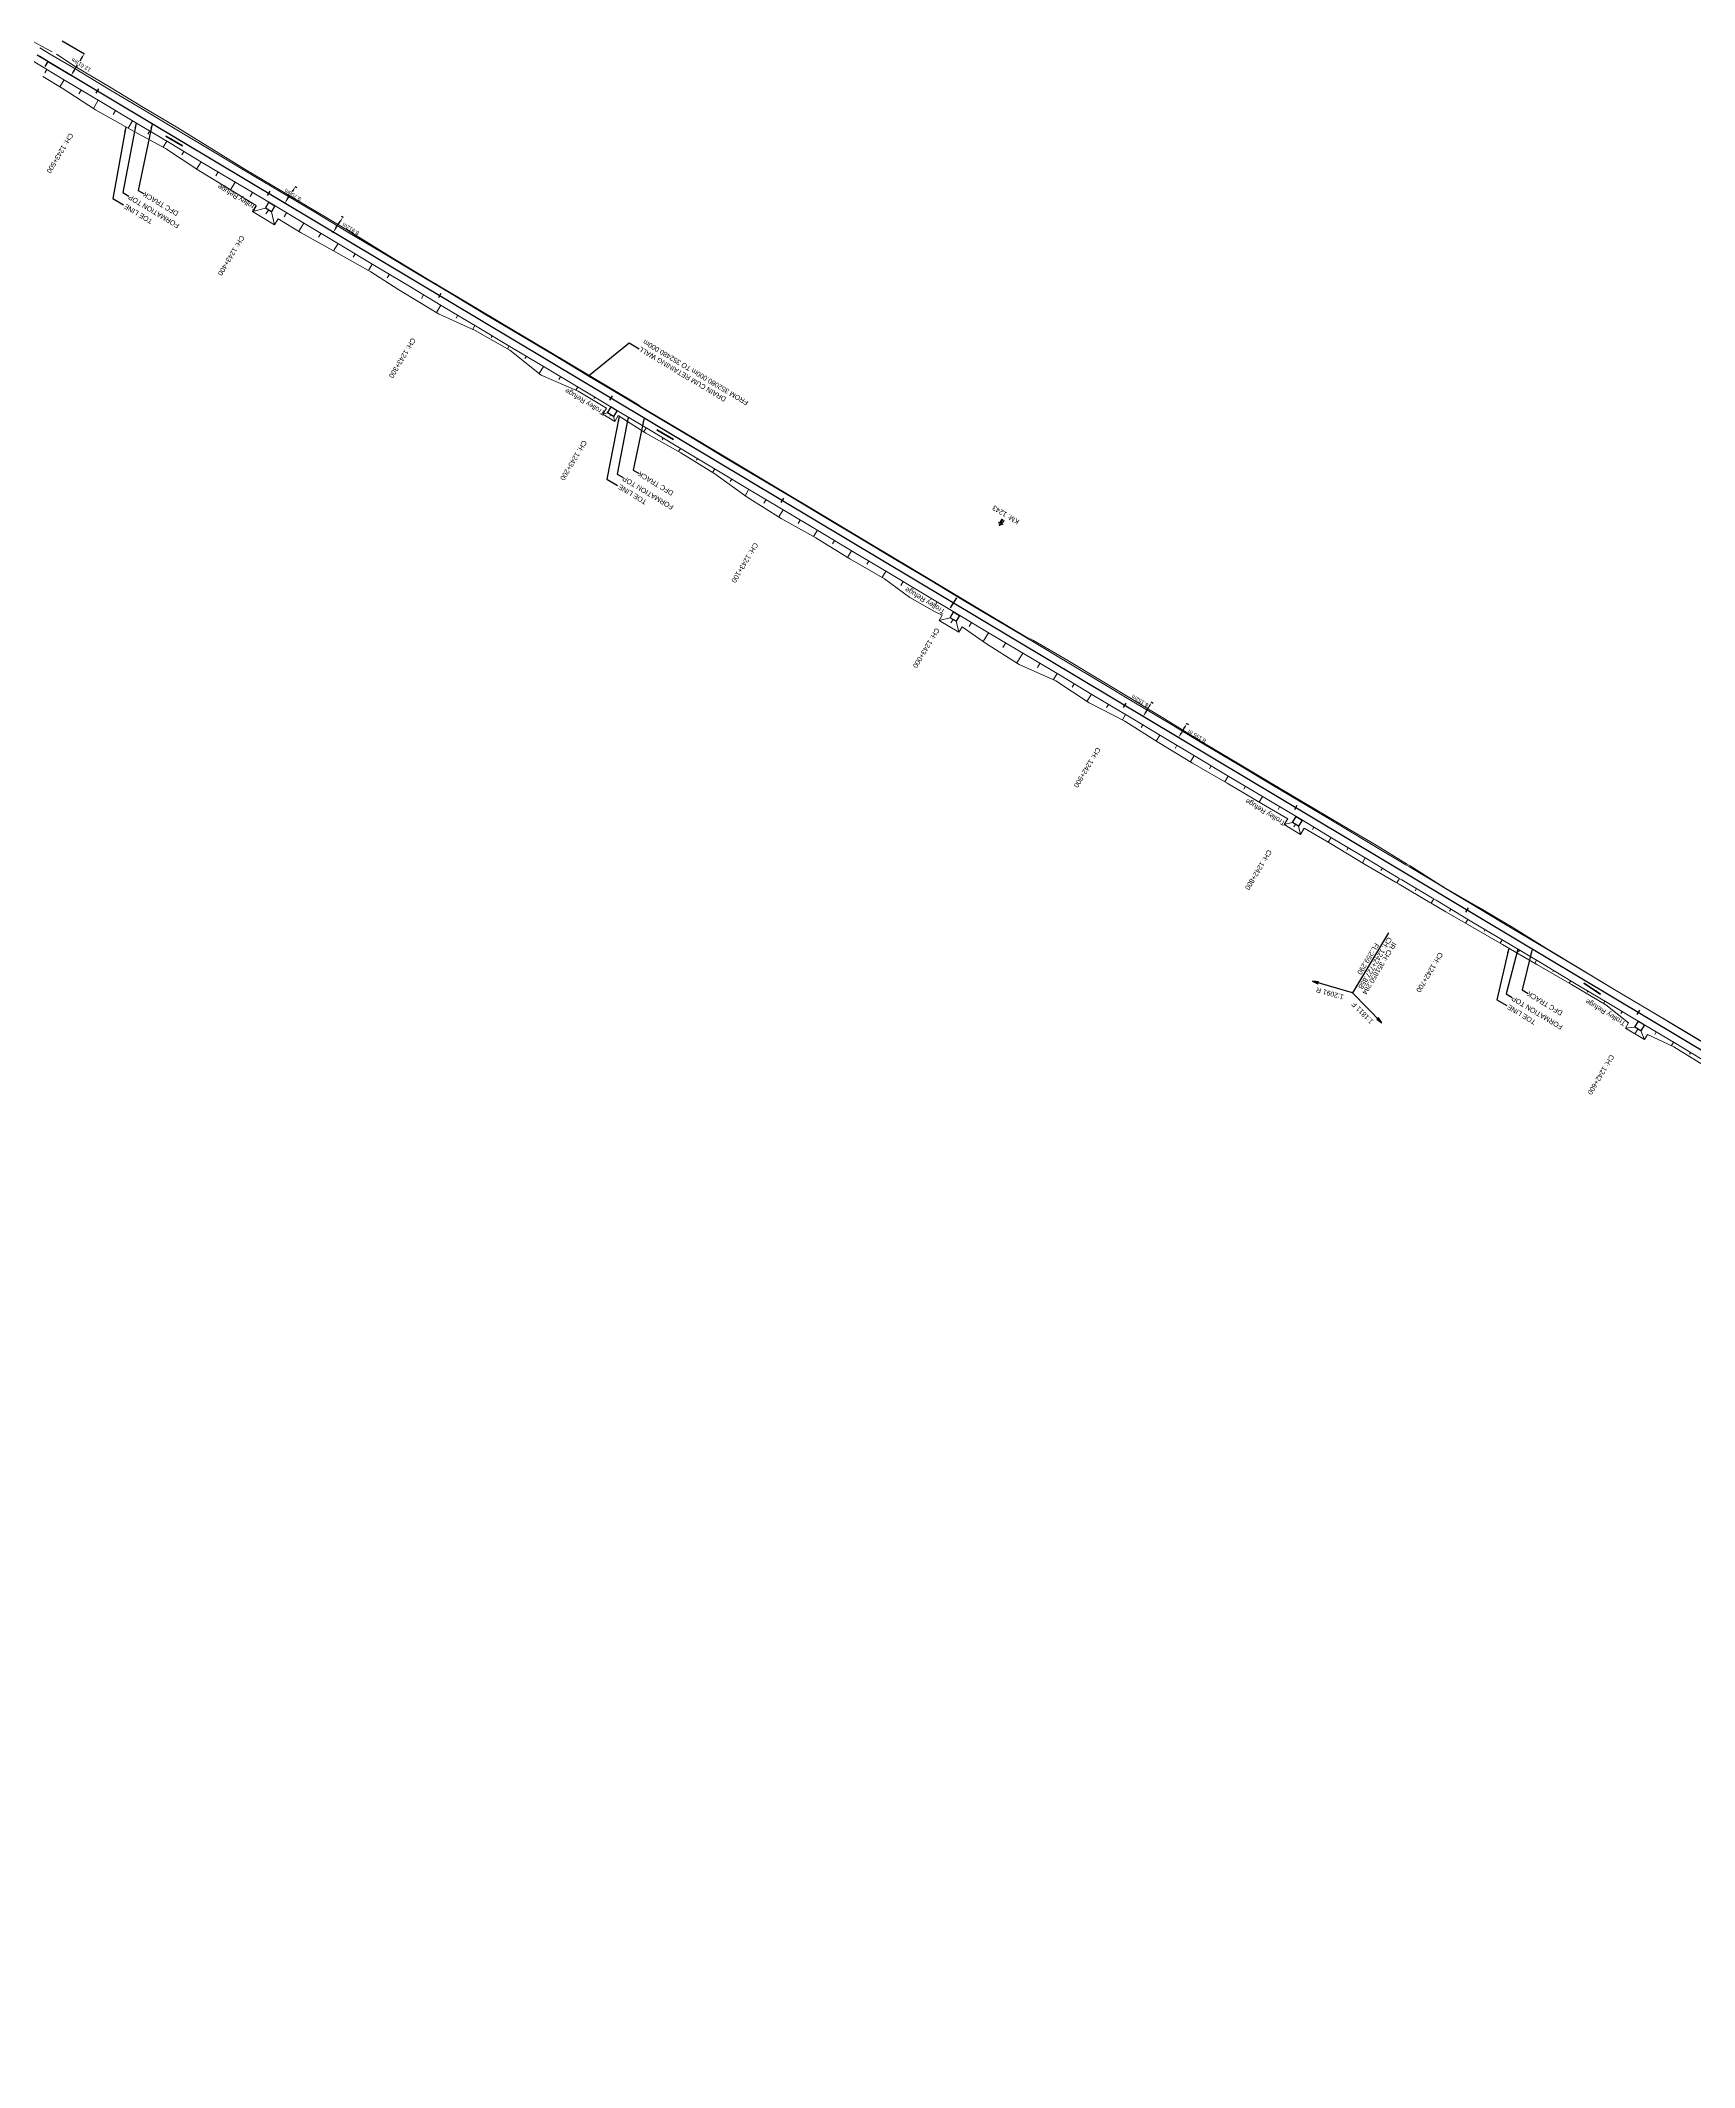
# Model space of a CAD drawing. Header units: metres. Extents: x 593990 to 610403, y 3402023 to 3411833.
# Drawn here: x 600400 to 601229, y 3407004 to 3408020 of the extents above; entities that cross this region are included whole.
import ezdxf
from ezdxf.enums import TextEntityAlignment as Align

# ---------------------------------------------------------------- set-up
doc = ezdxf.new("R2010")
doc.units = ezdxf.units.M
doc.header["$MEASUREMENT"] = 0
doc.header["$PDSIZE"] = 1
doc.linetypes.add('CENTER2', pattern=[1.125, 0.75, -0.125, 0.125, -0.125])
for name, color, linetype, lineweight in [('C-ALIG-DG-LINE', 1, 'CENTER2', 70), ('C-ALIG-LABL-DG', 1, 'Continuous', 25), ('C-ALIG-LABL-DG-MARK', 1, 'Continuous', 25), ('Km post', 1, 'Continuous', 13), ('PROPOSED DFCC TOE LINE', 18, 'Continuous', 0), ('PROPOSED DFCC TOE SLOPES', 239, 'Continuous', 0), ('PROPOSED DFCC TRACK', 1, 'Continuous', 0), ('PROPOSED DRAIN CUM RETAINING WALL', 144, 'Continuous', 30), ('PROPOSED FORMATION LINE - PLAN', 187, 'Continuous', 0), ('PROPOSED GRADES IN PLAN', 10, 'Continuous', 0)]:
    doc.layers.add(name, color=color, linetype=linetype, lineweight=lineweight)
doc.layers.add('Trolley Refuse', color=10, linetype='Continuous')
doc.styles.add('Arial', font='arial.ttf')
doc.styles.get("Standard").update_dxf_attribs({"font": 'arial.ttf'})
doc.styles.add('Style-Arial', font='arial.ttf')
doc.dimstyles.new('ISO-25', dxfattribs={"dimtxt": 2.5, "dimasz": 2.5, "dimexe": 1.25, "dimexo": 0.625, "dimtad": 1, "dimtxsty": 'Standard', "dimcen": 2.5, "dimadec": 0, "dimazin": 0, "dimtfac": 1, "dimtmove": 0, "dimatfit": 3, "dimfxl": 1, "dimarcsym": 0})
doc.dimstyles.get("Standard").update_dxf_attribs({"dimtxt": 0.18, "dimasz": 0.18, "dimexe": 0.18, "dimexo": 0.0625, "dimgap": 0.09, "dimtad": 0, "dimtih": 1, "dimtoh": 1, "dimdec": 4, "dimzin": 0, "dimdsep": 46, "dimtxsty": 'Standard', "dimcen": 0.09, "dimadec": 0, "dimazin": 0, "dimtfac": 1, "dimtdec": 4, "dimtofl": 0, "dimtmove": 0, "dimatfit": 3, "dimfxl": 1, "dimtolj": 1, "dimtzin": 0, "dimarcsym": 0})

# ---------------------------------------------------------------- blocks, each defined once
blk = doc.blocks.new('*D79')
at = {"layer": 'Defpoints', "color": 0, "transparency": 16777216}
for p in [(600975.5, 3407677.4), (600970.2, 3407671), (600971.3, 3407670.4)]:
    blk.add_point(p, dxfattribs=at)
at = {"layer": 'PROPOSED DFCC TRACK', "color": 0, "lineweight": -2, "transparency": 16777216}
for p, q in [((600973.1, 3407675.9), (600971.5, 3407673.1)), ((600975.4, 3407677.4), (600974.3, 3407678.1)), ((600971.2, 3407670.4), (600970.1, 3407671.1))]:
    blk.add_line(p, q, dxfattribs=at)
at = {"layer": 'PROPOSED DFCC TRACK', "color": 0, "transparency": 16777216}
for points in [[(600971.2, 3407673.4), (600971.9, 3407672.9), (600970.2, 3407671)], [(600972.8, 3407676.1), (600973.5, 3407675.6), (600974.4, 3407678)]]:
    blk.add_solid(points, dxfattribs=at)
at = {"layer": 'PROPOSED DFCC TRACK', "color": 0, "lineweight": 0, "transparency": 16777216, "insert": (600979.5, 3407671.7), "char_height": 2, "attachment_point": 5, "rotation": 149, "style": 'Style-Arial'}
blk.add_mtext('\\A1;\\A1;8.155 m', dxfattribs=at)
blk = doc.blocks.new('TerminatorOpen_0.5')
at = {"color": 0, "linetype": 'ByBlock', "lineweight": -2}
for q in [(-1, 0.25), (-1, 0), (-1, -0.25)]:
    blk.add_line((0, 0), q, dxfattribs=at)
blk = doc.blocks.new('*D75')
at = {"layer": 'Defpoints', "color": 0, "transparency": 16777216}
for p in [(600410.6, 3408020.5), (600404.1, 3408009.7), (600421.7, 3408013.8)]:
    blk.add_point(p, dxfattribs=at)
at = {"layer": 'PROPOSED DFCC TRACK', "color": 0, "lineweight": -2, "transparency": 16777216}
for p, q in [((600410.7, 3408020.4), (600421.8, 3408013.8)), ((600404.2, 3408009.6), (600415.3, 3408003)), ((600416.5, 3408005.2), (600418.3, 3408008.2)), ((600420.4, 3408011.7), (600419.5, 3408010.1))]:
    blk.add_line(p, q, dxfattribs=at)
at = {"layer": 'PROPOSED DFCC TRACK', "color": 0, "transparency": 16777216}
for points in [[(600420, 3408011.9), (600420.8, 3408011.5), (600421.7, 3408013.8)], [(600416.1, 3408005.4), (600416.8, 3408004.9), (600415.2, 3408003)]]:
    blk.add_solid(points, dxfattribs=at)
at = {"layer": 'PROPOSED DFCC TRACK', "color": 0, "lineweight": 0, "transparency": 16777216, "insert": (600420.2, 3408008.3), "char_height": 2, "attachment_point": 5, "rotation": 149, "style": 'Style-Arial'}
blk.add_mtext('\\A1;12.619m', dxfattribs=at)
blk = doc.blocks.new('*D98')
at = {"layer": 'Defpoints', "color": 0, "transparency": 16777216}
for p in [(600956.7, 3407688.6), (600957.7, 3407688), (600953.5, 3407681)]:
    blk.add_point(p, dxfattribs=at)
at = {"layer": 'PROPOSED DFCC TRACK', "color": 0, "lineweight": -2, "transparency": 16777216}
for p, q in [((600953.4, 3407681.1), (600952.4, 3407681.7)), ((600953.8, 3407683.7), (600955.4, 3407686.4)), ((600957.6, 3407688.1), (600956.6, 3407688.7))]:
    blk.add_line(p, q, dxfattribs=at)
at = {"layer": 'PROPOSED DFCC TRACK', "color": 0, "transparency": 16777216}
for points in [[(600953.5, 3407684), (600954.2, 3407683.5), (600952.5, 3407681.6)], [(600955.1, 3407686.7), (600955.8, 3407686.2), (600956.7, 3407688.6)]]:
    blk.add_solid(points, dxfattribs=at)
at = {"layer": 'PROPOSED DFCC TRACK', "color": 0, "lineweight": 0, "transparency": 16777216, "insert": (600950.9, 3407689.4), "char_height": 2, "attachment_point": 5, "rotation": 149, "style": 'Style-Arial'}
blk.add_mtext('\\A1;8.152m', dxfattribs=at)
blk = doc.blocks.new('*D139')
at = {"layer": 'Defpoints', "color": 0, "transparency": 16777216}
for p in [(600550.5, 3407932.5), (600551.4, 3407931.9), (600545.7, 3407925)]:
    blk.add_point(p, dxfattribs=at)
at = {"layer": 'PROPOSED DFCC TRACK', "color": 0, "lineweight": -2, "transparency": 16777216}
for p, q in [((600547.9, 3407926.5), (600550, 3407929.8)), ((600550.6, 3407932.4), (600551.5, 3407931.9)), ((600545.8, 3407924.9), (600546.7, 3407924.3))]:
    blk.add_line(p, q, dxfattribs=at)
at = {"layer": 'PROPOSED DFCC TRACK', "color": 0, "transparency": 16777216}
for points in [[(600547.6, 3407926.7), (600548.3, 3407926.3), (600546.6, 3407924.4)], [(600549.7, 3407930), (600550.4, 3407929.6), (600551.4, 3407931.9)]]:
    blk.add_solid(points, dxfattribs=at)
at = {"layer": 'PROPOSED DFCC TRACK', "color": 0, "lineweight": 0, "transparency": 16777216, "insert": (600555.3, 3407926), "char_height": 2, "attachment_point": 5, "rotation": 149, "style": 'Style-Arial'}
blk.add_mtext('\\A1;8.912m', dxfattribs=at)
blk = doc.blocks.new('*D140')
at = {"layer": 'Defpoints', "color": 0, "transparency": 16777216}
for p in [(600527.6, 3407947.2), (600528.4, 3407946.6), (600523.1, 3407938.5)]:
    blk.add_point(p, dxfattribs=at)
at = {"layer": 'PROPOSED DFCC TRACK', "color": 0, "lineweight": -2, "transparency": 16777216}
for p, q in [((600528.3, 3407946.7), (600527.5, 3407947.2)), ((600523, 3407938.6), (600522.2, 3407939.1)), ((600523.7, 3407941.1), (600524.7, 3407942.7)), ((600526.2, 3407945.1), (600526, 3407944.7))]:
    blk.add_line(p, q, dxfattribs=at)
at = {"layer": 'PROPOSED DFCC TRACK', "color": 0, "transparency": 16777216}
for points in [[(600525.9, 3407945.3), (600526.6, 3407944.8), (600527.6, 3407947.2)], [(600523.3, 3407941.3), (600524, 3407940.9), (600522.3, 3407939)]]:
    blk.add_solid(points, dxfattribs=at)
at = {"layer": 'PROPOSED DFCC TRACK', "color": 0, "lineweight": 0, "transparency": 16777216, "insert": (600526.3, 3407943.1), "char_height": 2, "attachment_point": 5, "rotation": 149, "style": 'Style-Arial'}
blk.add_mtext('\\A1;9.708m', dxfattribs=at)
blk = doc.blocks.new('Direction')
h = blk.add_hatch(color=256)
h.dxf.hatch_style = 1
h.paths.add_polyline_path([(-5.54, 0), (-4.75, -0.13), (-4.75, 0.13)])
blk.add_lwpolyline([(-5.54, 0), (-4.75, -0.13), (-4.75, 0.13)], close=True)
blk.add_lwpolyline([(0, 0), (-5.54, 0)])
blk = doc.blocks.new('Tick Hor')
blk.add_lwpolyline([(-0.5, 0), (0.5, 0)])
blk = doc.blocks.new('KM Post')
at = {"layer": 'Km post', "lineweight": 13}
h = blk.add_hatch(color=256, dxfattribs=at)
h.paths.add_polyline_path([(0, -8.9), (1.6, -8.9), (1.6, -3.8), (0, -3.8)])
h.paths.add_polyline_path([(0, -3.8), (0, 0), (-3.4, -3.8)])
for p, q in [((0, -8.9), (0, 0)), ((3.1, -3.8), (0, 0)), ((3.1, -3.8), (-3.4, -3.8))]:
    blk.add_line(p, q, dxfattribs=at)
blk.add_lwpolyline([(1.6, -3.8), (1.6, -8.9), (-1.6, -8.9), (-1.6, -3.8)], dxfattribs=at)

msp = doc.modelspace()

# ---------------------------------------------------------------- linework, layer by layer
at = {"layer": 'C-ALIG-DG-LINE', "color": 1, "linetype": 'Continuous', "lineweight": 30, "flags": 128}
for points in [[(600403.5632, 3408010.0169), (600402.179, 3408010.845), (600400.7949, 3408011.673), (600399.4107, 3408012.501)], [(604076.7502, 3405812.5223), (600403.5632, 3408010.0169)]]:
    msp.add_lwpolyline(points, dxfattribs=at)
at = {"layer": 'C-ALIG-LABL-DG', "color": 1, "linetype": 'Continuous', "lineweight": 25}
msp.add_line((600857.3348, 3407738.5468), (600856.0513, 3407736.4014), dxfattribs=at)
at = {"layer": 'C-ALIG-LABL-DG-MARK', "color": 1, "linetype": 'Continuous', "lineweight": 25}
msp.add_line((600403.5632, 3408010.0169), (600402.023, 3408007.4425), dxfattribs=at)
at = {"layer": 'PROPOSED DFCC TOE LINE', "lineweight": 0, "flags": 128}
for points in [[(600395.2498, 3408020.4795), (600400.039, 3408017.8171), (600405.6852, 3408014.9072)], [(600407.8175, 3408013.5902), (600417.1421, 3408007.447), (600434.3851, 3407997.3127), (600451.4793, 3407986.9298), (600468.6539, 3407976.6813), (600485.6927, 3407966.2057), (600502.7296, 3407955.7268), (600519.92, 3407945.5047), (600537.1094, 3407935.2809), (600552.8007, 3407925.967)], [(601235.4988, 3407505.4452), (601218.4833, 3407515.9597), (601205.3483, 3407522.1437), (601203.8244, 3407519.6011), (601194.2321, 3407525.3502), (601195.8343, 3407528.0235), (601184.4375, 3407536.964), (601167.211, 3407547.1258), (601149.9023, 3407557.1503), (601132.5872, 3407567.1641), (601115.2807, 3407577.1921), (601104.1535, 3407583.6802), (601096.8414, 3407587.9438), (601096.25, 3407588.2886), (601080.8039, 3407597.476), (601079.0543, 3407598.5019), (601063.5031, 3407607.5137), (601046.4342, 3407617.939), (601033.2301, 3407625.5195), (601031.3892, 3407622.4424), (601023.1903, 3407627.3474), (601024.9625, 3407630.3097), (601011.8204, 3407637.9939), (600994.6127, 3407648.1871), (600977.3045, 3407658.2125), (600960.1348, 3407668.4692), (600943.2981, 3407679.2826), (600925.406, 3407688.3319), (600908.7778, 3407699.4938), (600890.3832, 3407707.7031), (600873.457, 3407718.3669), (600861.7059, 3407726.4573), (600860.0981, 3407723.7698), (600850.2083, 3407729.6864), (600851.764, 3407732.2867), (600847.9908, 3407734.1456), (600835.5052, 3407741.1576), (600822.8126, 3407750.5826), (600805.4545, 3407760.5245), (600788.4892, 3407771.123), (600771.0267, 3407780.8903), (600754.0523, 3407791.4736), (600737.7818, 3407803.2333), (600720.813, 3407813.826), (600703.3159, 3407823.5354), (600689.4317, 3407832.4415), (600687.6874, 3407829.531), (600681.6584, 3407833.1445), (600683.4667, 3407836.1616), (600669.3698, 3407844.7064), (600650.8296, 3407852.6725), (600635.0586, 3407865.2671), (600617.6779, 3407875.1713), (600599.3623, 3407883.5126), (600589.9204, 3407889.0752), (600579.3899, 3407895.4452), (600565.3476, 3407904.5689), (600547.8815, 3407914.3303), (600530.4481, 3407924.1462), (600518.9695, 3407931.056), (600517.1826, 3407928.0691), (600506.0396, 3407934.7354), (600507.8625, 3407937.7824), (600496.2438, 3407944.8856), (600479.1388, 3407955.2507), (600462.5186, 3407966.4259), (600444.8695, 3407975.8813), (600427.4729, 3407985.7589), (600410.6796, 3407996.6449), (600400.9606, 3408002.5024)], [(600895.9936, 3407720.4922), (600897.5184, 3407719.6299), (600914.7983, 3407709.5572), (600931.9859, 3407699.3304), (600949.1001, 3407688.9809), (600966.1693, 3407678.5561), (600983.1971, 3407668.0621), (601000.3787, 3407657.8251), (601017.5817, 3407647.6241), (601034.7584, 3407637.379), (601051.9709, 3407627.1938), (601069.2325, 3407617.0906), (601084.5456, 3407607.6809), (601086.2632, 3407606.6016), (601101.4888, 3407597.0453), (601103.194, 3407595.9454), (601120.5415, 3407585.9858), (601137.7571, 3407575.8058), (601154.7469, 3407565.2482), (601171.8055, 3407554.8058), (601188.9925, 3407544.578), (601206.1796, 3407534.3503), (601223.369, 3407524.1264), (601240.5036, 3407513.8109)]]:
    msp.add_lwpolyline(points, dxfattribs=at)
at = {"layer": 'PROPOSED DFCC TOE SLOPES', "flags": 128}
for points in [[(600403.0581, 3408005.9492), (600402.0225, 3408004.2179)], [(600411.6395, 3408000.8154), (600409.5513, 3407997.3249)], [(600420.221, 3407995.6815), (600419.0956, 3407993.8002)], [(600428.8026, 3407990.5475), (600426.3667, 3407986.476)], [(600437.3841, 3407985.4136), (600436.2047, 3407983.4422)], [(600445.9656, 3407980.2797), (600443.7236, 3407976.532)], [(600454.5472, 3407975.1458), (600453.5393, 3407973.4611)], [(600463.1287, 3407970.0118), (600461.356, 3407967.0487)], [(600471.7102, 3407964.8779), (600470.7221, 3407963.2261)], [(600480.2918, 3407959.744), (600478.044, 3407955.9868)], [(600488.8733, 3407954.61), (600487.7189, 3407952.6805)], [(600497.4549, 3407949.4761), (600495.117, 3407945.5684)], [(600506.0364, 3407944.3422), (600504.8458, 3407942.352)], [(600512.5441, 3407936.3704), (600506.0396, 3407934.7354)], [(600514.0458, 3407935.472), (600512.8167, 3407933.5243)], [(600515.5476, 3407934.5735), (600517.1826, 3407928.0691)], [(600523.1995, 3407934.0743), (600521.9764, 3407932.0299)], [(600531.781, 3407928.9404), (600529.3195, 3407924.826)], [(600540.3625, 3407923.8065), (600539.1895, 3407921.8457)], [(600548.9441, 3407918.6725), (600546.7331, 3407914.9769)], [(600557.5256, 3407913.5386), (600556.4948, 3407911.8156)], [(600566.1071, 3407908.4047), (600564.197, 3407905.2119)], [(600574.6887, 3407903.2707), (600573.661, 3407901.5529)], [(600591.8518, 3407893.0029), (600590.7314, 3407891.1302)], [(600600.4333, 3407887.869), (600598.2271, 3407884.1813)], [(600609.0148, 3407882.735), (600608.1642, 3407881.3132)], [(600617.5964, 3407877.6011), (600616.4714, 3407875.7208)], [(600626.1779, 3407872.4672), (600625.7006, 3407871.6694)], [(600634.7594, 3407867.3332), (600633.9137, 3407865.9195)], [(600643.341, 3407862.1993), (600642.6231, 3407860.9994)], [(600651.9225, 3407857.0654), (600649.7908, 3407853.5021)], [(600660.5041, 3407851.9315), (600659.6912, 3407850.5728)], [(600669.0856, 3407846.7975), (600668.1485, 3407845.2312)], [(600677.6671, 3407841.6636), (600677.231, 3407840.9346)], [(600684.0789, 3407833.7509), (600681.6584, 3407833.1445)], [(600685.5799, 3407832.8512), (600685.1264, 3407832.0945)], [(600687.081, 3407831.9516), (600687.6874, 3407829.531)], [(600694.8302, 3407831.3957), (600694.3077, 3407830.5223)], [(600703.4117, 3407826.2618), (600702.2064, 3407824.2471)], [(600711.9933, 3407821.1279), (600711.4526, 3407820.2241)], [(600720.5748, 3407815.994), (600719.6604, 3407814.4656)], [(600729.1563, 3407810.86), (600728.668, 3407810.0437)], [(600737.7379, 3407805.7261), (600736.664, 3407803.9311)], [(600746.3194, 3407800.5922), (600745.5823, 3407799.3601)], [(600754.901, 3407795.4582), (600752.9806, 3407792.2483)], [(600763.4825, 3407790.3243), (600762.4519, 3407788.6017)], [(600772.064, 3407785.1904), (600769.9085, 3407781.5874)], [(600780.6456, 3407780.0565), (600779.6266, 3407778.3532)], [(600789.2271, 3407774.9225), (600787.3389, 3407771.7664)], [(600797.8086, 3407769.7886), (600796.8315, 3407768.1552)], [(600806.3902, 3407764.6547), (600804.337, 3407761.2227)], [(600814.9717, 3407759.5207), (600813.9809, 3407757.8646)], [(600823.5533, 3407754.3868), (600821.6692, 3407751.2375)], [(600832.1348, 3407749.2529), (600830.9765, 3407747.3167)], [(600849.2979, 3407738.985), (600848.031, 3407736.8675)], [(600855.7113, 3407731.0696), (600850.2083, 3407729.6864)], [(600857.2131, 3407730.1712), (600856.1832, 3407728.4496)], [(600858.7149, 3407729.2728), (600860.0981, 3407723.7698)], [(600866.4609, 3407728.7172), (600865.2886, 3407726.7575)], [(600875.0425, 3407723.5832), (600872.3696, 3407719.1155)], [(600883.624, 3407718.4493), (600882.2146, 3407716.0934)], [(600892.2055, 3407713.3154), (600889.2682, 3407708.4055)], [(600900.7871, 3407708.1815), (600899.5779, 3407706.1603)], [(600909.3686, 3407703.0475), (600907.5661, 3407700.0346)], [(600917.9502, 3407697.9136), (600916.9734, 3407696.2808)], [(600926.5317, 3407692.7797), (600924.3107, 3407689.0671)], [(600935.1132, 3407687.6457), (600934.1433, 3407686.0245)], [(600943.6948, 3407682.5118), (600942.1195, 3407679.8787)], [(600952.2763, 3407677.3779), (600951.4418, 3407675.983)], [(600960.8578, 3407672.2439), (600959.0257, 3407669.1815)], [(600969.4394, 3407667.11), (600968.514, 3407665.5632)], [(600978.0209, 3407661.9761), (600976.1735, 3407658.8881)], [(600986.6025, 3407656.8422), (600985.7105, 3407655.3512)], [(600995.184, 3407651.7082), (600993.4726, 3407648.8475)], [(601003.7655, 3407646.5743), (601002.9243, 3407645.1681)], [(601012.3471, 3407641.4404), (601010.6869, 3407638.6654)], [(601020.9286, 3407636.3064), (601020.1224, 3407634.9588)], [(601027.3421, 3407628.3911), (601023.1903, 3407627.3474)], [(601028.8438, 3407627.4926), (601028.0668, 3407626.1938)], [(601030.3456, 3407626.5942), (601031.3892, 3407622.4424)], [(601038.0917, 3407626.0386), (601037.3547, 3407624.8067)], [(601046.6732, 3407620.9047), (601045.2915, 3407618.5951)], [(601055.2547, 3407615.7707), (601054.5495, 3407614.5919)], [(601063.8363, 3407610.6368), (601062.3787, 3407608.2004)], [(601072.4178, 3407605.5029), (601071.717, 3407604.3314)], [(601080.9994, 3407600.3689), (601079.6673, 3407598.1425)], [(601089.5809, 3407595.235), (601088.9235, 3407594.1362)], [(601098.1624, 3407590.1011), (601096.864, 3407587.9306)], [(601103.1434, 3407595.8609), (601103.194, 3407595.9454)], [(601110.6597, 3407591.5125), (601110.725, 3407591.6216)], [(601106.744, 3407584.9672), (601106.1236, 3407583.9302)], [(601119.1759, 3407586.2694), (601119.3988, 3407586.6419)], [(601127.8864, 3407581.3509), (601128.0153, 3407581.5664)], [(601115.3255, 3407579.8332), (601114.1425, 3407577.8558)], [(601123.907, 3407574.6993), (601123.3505, 3407573.769)], [(601136.339, 3407576.0015), (601136.6231, 3407576.4764)], [(601145.0267, 3407571.045), (601145.1328, 3407571.2224)], [(601132.4886, 3407569.5654), (601131.4472, 3407567.8247)], [(601141.0701, 3407564.4314), (601140.5871, 3407563.6241)], [(601153.5021, 3407565.7337), (601153.6277, 3407565.9436)], [(601162.1181, 3407560.6573), (601162.1525, 3407560.7148)], [(601149.6517, 3407559.2975), (601148.7617, 3407557.8099)], [(601158.2332, 3407554.1636), (601157.8248, 3407553.481)], [(601170.6652, 3407555.4658), (601170.6818, 3407555.4936)], [(601179.2568, 3407550.3487), (601179.2669, 3407550.3656)], [(601166.8147, 3407549.0297), (601166.0708, 3407547.7862)], [(601175.3963, 3407543.8957), (601175.0429, 3407543.305)], [(601187.8282, 3407545.198), (601187.8604, 3407545.2517)], [(601196.4319, 3407540.1009), (601196.4539, 3407540.1378)], [(601183.9778, 3407538.7618), (601183.3027, 3407537.6334)], [(601192.5593, 3407533.6279), (601191.9414, 3407532.595)], [(601204.9913, 3407534.9301), (601205.0475, 3407535.024)], [(601213.6074, 3407529.854), (601213.642, 3407529.9118)], [(601198.9711, 3407525.7151), (601194.2321, 3407525.3502)], [(601200.4722, 3407524.8155), (601199.0282, 3407522.4757)], [(601201.9732, 3407523.9158), (601203.8244, 3407519.6011)], [(601209.7224, 3407523.36), (601208.9579, 3407522.0821)], [(601222.1544, 3407524.6622), (601222.2367, 3407524.7999)], [(601218.3039, 3407518.2261), (601217.2854, 3407516.5236)], [(601226.8855, 3407513.0922), (601226.3778, 3407512.2436)]]:
    msp.add_lwpolyline(points, dxfattribs=at)
at = {"layer": 'PROPOSED DFCC TRACK', "linetype": 'Continuous', "lineweight": 30, "flags": 128}
msp.add_lwpolyline([(604076.7508, 3405812.5219), (600403.5609, 3408010.0183), (600398.1973, 3408013.2267)], dxfattribs=at)
at = {"layer": 'PROPOSED DRAIN CUM RETAINING WALL', "flags": 128}
msp.add_lwpolyline([(600895.7519, 3407720.0879), (600888.3317, 3407724.534), (600871.3926, 3407734.6763), (600854.6224, 3407744.7175), (600835.4338, 3407756.1785), (600816.3871, 3407767.5547), (600786.3102, 3407785.6065), (600765.563, 3407798.0388), (600747.1467, 3407809.0233), (600731.7439, 3407818.2107), (600700.1495, 3407836.9531), (600700.2643, 3407837.1467), (600698.6605, 3407838.0981), (600664.3094, 3407858.6437), (600647.779, 3407868.5225), (600631.7884, 3407878.0787), (600615.4851, 3407887.8387), (600599.5433, 3407897.3823), (600597.5135, 3407898.6176), (600597.3966, 3407898.4254), (600576.478, 3407911.1566), (600557.5855, 3407922.8647), (600552.7808, 3407925.9338)], dxfattribs=at)
at = {"layer": 'PROPOSED FORMATION LINE - PLAN', "flags": 128}
for points in [[(601236.5976, 3407507.2819), (601219.4345, 3407517.5497), (601202.2714, 3407527.8176), (601185.1084, 3407538.0854), (601167.9453, 3407548.3533), (601150.7822, 3407558.6211), (601133.6191, 3407568.889), (601116.4561, 3407579.1569), (601099.293, 3407589.4247), (601097.5526, 3407590.4659), (601082.1299, 3407599.6926), (601080.3895, 3407600.7338), (601064.9669, 3407609.9604), (601047.8038, 3407620.2283), (601030.6407, 3407630.4962), (601013.4776, 3407640.764), (600996.3146, 3407651.0319), (600979.1515, 3407661.2997), (600961.9884, 3407671.5676), (600944.8253, 3407681.8354), (600927.6623, 3407692.1033), (600910.4992, 3407702.3712), (600893.3361, 3407712.639), (600876.173, 3407722.9069), (600859.01, 3407733.1747), (600841.8469, 3407743.4426), (600824.6838, 3407753.7104), (600807.5207, 3407763.9783), (600790.3577, 3407774.2462), (600773.1946, 3407784.514), (600756.0315, 3407794.7819), (600738.8685, 3407805.0497), (600721.7054, 3407815.3176), (600704.5423, 3407825.5854), (600687.3792, 3407835.8533), (600670.2162, 3407846.1212), (600653.0531, 3407856.389), (600635.89, 3407866.6569), (600618.7269, 3407876.9247), (600601.5639, 3407887.1926), (600584.4008, 3407897.4605), (600567.2377, 3407907.7283), (600550.0746, 3407917.9962), (600532.9116, 3407928.264), (600515.7485, 3407938.5319), (600498.5854, 3407948.7997), (600481.4223, 3407959.0676), (600464.2593, 3407969.3355), (600447.0962, 3407979.6033), (600429.9331, 3407989.8712), (600412.7701, 3408000.139), (600401.6357, 3408006.8002), (600395.6074, 3408010.4061)], [(601240.448, 3407513.718), (601223.285, 3407523.9859), (601206.1219, 3407534.2537), (601188.9588, 3407544.5216), (601171.7957, 3407554.7894), (601154.6327, 3407565.0573), (601137.4696, 3407575.3252), (601120.3065, 3407585.593), (601103.1434, 3407595.8609), (601101.403, 3407596.9021), (601085.9804, 3407606.1287), (601084.24, 3407607.1699), (601068.8173, 3407616.3966), (601051.6542, 3407626.6644), (601034.4911, 3407636.9323), (601017.3281, 3407647.2002), (601000.165, 3407657.468), (600983.0019, 3407667.7359), (600965.8389, 3407678.0037), (600948.6758, 3407688.2716), (600931.5127, 3407698.5395), (600914.3496, 3407708.8073), (600897.1866, 3407719.0752), (600880.0235, 3407729.343), (600862.8604, 3407739.6109), (600845.6973, 3407749.8787), (600828.5343, 3407760.1466), (600811.3712, 3407770.4145), (600794.2081, 3407780.6823), (600777.045, 3407790.9502), (600759.882, 3407801.218), (600742.7189, 3407811.4859), (600725.5558, 3407821.7537), (600708.3927, 3407832.0216), (600691.2297, 3407842.2895), (600674.0666, 3407852.5573), (600656.9035, 3407862.8252), (600639.7405, 3407873.093), (600622.5774, 3407883.3609), (600605.4143, 3407893.6287), (600588.2512, 3407903.8966), (600571.0882, 3407914.1645), (600553.9251, 3407924.4323), (600536.762, 3407934.7002), (600519.5989, 3407944.968), (600502.4359, 3407955.2359), (600485.2728, 3407965.5038), (600468.1097, 3407975.7716), (600450.9466, 3407986.0395), (600433.7836, 3407996.3073), (600416.6205, 3408006.5752), (600405.4861, 3408013.2363), (600399.4566, 3408016.843)]]:
    msp.add_lwpolyline(points, dxfattribs=at)
at = {"layer": 'Trolley Refuse'}
for points in [[(600514.3409, 3407939.374), (600517.3445, 3407937.5771), (600515.5476, 3407934.5735), (600512.5441, 3407936.3704)], [(600685.8782, 3407836.7529), (600688.8803, 3407834.9537), (600687.081, 3407831.9516), (600684.0789, 3407833.7509)], [(600857.5082, 3407734.0732), (600860.5117, 3407732.2763), (600858.7149, 3407729.2728), (600855.7113, 3407731.0696)], [(601029.1389, 3407631.3946), (601032.1425, 3407629.5977), (601030.3456, 3407626.5942), (601027.3421, 3407628.3911)], [(601200.7704, 3407528.7172), (601203.7725, 3407526.9179), (601201.9732, 3407523.9158), (601198.9711, 3407525.7151)]]:
    msp.add_lwpolyline(points, close=True, dxfattribs=at)

# ---------------------------------------------------------------- block references
at = {"layer": 'C-ALIG-LABL-DG', "color": 1, "linetype": 'Continuous', "lineweight": 25}
for name, p, xscale, yscale, zscale, rotation in [('Tick Hor', (600428.2579, 3407995.2432), 2.5, 2.5, 2.5, 239.1099064291738), ('Tick Hor', (600514.0733, 3407943.9039), 2.5, 2.5, 2.5, 239.1099064291738), ('Tick Hor', (600599.8887, 3407892.5646), 2.5, 2.5, 2.5, 239.1099064291738), ('Tick Hor', (600685.704, 3407841.2253), 2.5, 2.5, 2.5, 239.1099064291738), ('Tick Hor', (600771.5194, 3407789.886), 2.5, 2.5, 2.5, 239.1099064291738), ('Tick Hor', (600857.3348, 3407738.5468), 5.999999999999999, 5.999999999999999, 5.999999999999999, 239.1099064291739), ('Tick Hor', (600943.1502, 3407687.2075), 2.5, 2.5, 2.5, 239.1099064291738), ('Tick Hor', (601028.9655, 3407635.8682), 2.5, 2.5, 2.5, 239.1099064291738), ('Tick Hor', (601114.7809, 3407584.5289), 2.5, 2.5, 2.5, 239.1099064291738), ('Direction', (601057.5039, 3407543.051), 3.789791541545082, 3.789791541545082, 3.789791541545082, 134.1099064291623), ('Tick Hor', (601200.5963, 3407533.1896), 2.5, 2.5, 2.5, 239.1099064291738)]:
    msp.add_blockref(name, p, dxfattribs=dict(at, xscale=xscale, yscale=yscale, zscale=zscale, rotation=rotation))

# ---------------------------------------------------------------- texts
at = {"layer": 'PROPOSED DFCC TOE LINE', "lineweight": 0}
for p in [(600442.6301, 3407938.7686, 306.8582), (600690.3494, 3407798.0386, 306.8582), (601135.9714, 3407537.242, 306.8582)]:
    msp.add_text('TOE LINE', height=2.5, rotation=149, dxfattribs=at).set_placement(p, align=Align.RIGHT)
at = {"layer": 'PROPOSED DFCC TRACK', "color": 10, "linetype": 'Continuous', "lineweight": -3, "ltscale": 5}
for p in [(600452.1495, 3407944.7862), (600700.2599, 3407804.5456), (601145.9385, 3407543.8631)]:
    msp.add_text('DFC TRACK', height=2.5, rotation=149, dxfattribs=at).set_placement(p, align=Align.RIGHT)
at = {"layer": 'PROPOSED DRAIN CUM RETAINING WALL', "insert": (600699.361, 3407864.9983), "char_height": 2.5, "width": 70.923704, "attachment_point": 3, "rotation": 149.1376746, "style": 'Style-Arial'}
msp.add_mtext('DRAIN CUM RETAINING WALL \\PFROM 352080.000m TO 352480.000m', dxfattribs=at)
at = {"layer": 'PROPOSED FORMATION LINE - PLAN', "lineweight": 0}
for p in [(600444.7724, 3407943.3164, 306.8582), (600692.4452, 3407802.2019, 306.8582), (601138.1238, 3407541.5195, 306.8582)]:
    msp.add_text('FORMATION TOP', height=2.5, rotation=149, dxfattribs=at).set_placement(p, align=Align.RIGHT)
at = {"layer": 'PROPOSED GRADES IN PLAN', "color": 7, "lineweight": 0, "insert": (601078.5011, 3407568.0836), "char_height": 2.5, "attachment_point": 4, "rotation": 239.1692711, "line_spacing_factor": 0.84, "style": 'Style-Arial'}
msp.add_mtext('IR CH: 351850.284', dxfattribs=at)
at = {"layer": 'Trolley Refuse'}
for p in [(600509.0332, 3407936.9462), (600683.0785, 3407834.515), (600853.5232, 3407734.9183), (601024.1106, 3407628.7731), (601194.6105, 3407528.3278)]:
    msp.add_text('Trolley Refuge', height=2.5, rotation=149.1766896, dxfattribs=at).set_placement(p)

# ---------------------------------------------------------------- dimensions: what is measured, and where the dimension line sits
at = {"layer": 'PROPOSED DFCC TRACK', "color": 10, "lineweight": 0}
for base, p1, p2, angle, text, picture, middle in [((600421.6929, 3408013.8319), (600404.126, 3408009.6802), (600410.6355, 3408020.4903), 58.9448026, '<>m', '*D75', (600420.1949, 3408008.3496)), ((600970.241, 3407671.0003), (600975.4909, 3407677.3628), (600971.304, 3407670.3643), 239.1099064, '\\A1;<> m', '*D79', (600979.4958, 3407671.7035))]:
    dim = msp.add_linear_dim(base=base, p1=p1, p2=p2, angle=angle, text=text, dimstyle='Standard', override={"dimtxt": 2, "dimasz": 2.5, "dimexe": 0.125, "dimexo": 0.125, "dimgap": 0.125, "dimtad": 1, "dimtih": 0, "dimtoh": 0, "dimdec": 3, "dimzin": 11, "dimtxsty": 'Style-Arial', "dimsah": 1, "dimadec": 4, "dimazin": 3, "dimtmove": 2, "dimatfit": 1, "dimldrblk": 'TerminatorOpen_0.5', "dimfrac": 2, "dimtzin": 11}, dxfattribs=at)
    dim.commit()
    dim.dimension.update_dxf_attribs({"geometry": picture, "text_midpoint": middle, "dimtype": 129, "text_rotation": 149})
for base, p1, p2, angle, picture, middle in [((600527.6084, 3407947.1533), (600523.1309, 3407938.4852), (600528.4173, 3407946.6282), 57.0087033, '*D140', (600526.2815, 3407943.1497)), ((600551.3951, 3407931.9213), (600545.7192, 3407924.9717), (600550.5168, 3407932.4824), 57.4309967, '*D139', (600555.3171, 3407925.9596)), ((600956.7166, 3407688.5914), (600953.4791, 3407681.0282), (600957.6658, 3407688.0232), 59.0984505, '*D98', (600950.8876, 3407689.385))]:
    dim = msp.add_linear_dim(base=base, p1=p1, p2=p2, angle=angle, dimstyle='Standard', override={"dimtxt": 2, "dimasz": 2.5, "dimexe": 0.125, "dimexo": 0.125, "dimgap": 0.125, "dimtad": 1, "dimtih": 0, "dimtoh": 0, "dimdec": 3, "dimzin": 11, "dimpost": 'm', "dimtxsty": 'Style-Arial', "dimsah": 1, "dimadec": 4, "dimazin": 3, "dimtmove": 2, "dimatfit": 1, "dimldrblk": 'TerminatorOpen_0.5', "dimfrac": 2, "dimtzin": 11}, dxfattribs=at)
    dim.commit()
    dim.dimension.update_dxf_attribs({"geometry": picture, "text_midpoint": middle, "dimtype": 129, "text_rotation": 149})

# ---------------------------------------------------------------- leaders
at = {"layer": 'PROPOSED DFCC TOE LINE', "lineweight": 0}
for points in [[(600442.5647, 3407977.19), (600436.1111, 3407941.3086), (600441.3846, 3407938.1319)], [(600689.9431, 3407832.1134), (600683.7508, 3407800.6265), (600689.104, 3407797.4019)], [(601135.7358, 3407565.3432), (601129.8405, 3407539.5483), (601134.726, 3407536.6053)]]:
    msp.add_leader(points, dimstyle='ISO-25', override={"dimtxt": 3, "dimasz": 2.5, "dimgap": 0.625, "dimtad": 0, "dimdec": 3, "dimzin": 2, "dimtdec": 3}, dxfattribs=at)
at = {"layer": 'PROPOSED DFCC TRACK', "color": 10, "linetype": 'Continuous', "lineweight": -3, "ltscale": 5}
for points in [[(600455.7591, 3407978.7906, 130.919), (600448.7563, 3407945.3522, 130.919), (600451.7154, 3407943.5697, 130.919)], [(600702.3882, 3407831.244, 130.919), (600696.8667, 3407805.1115, 130.919), (600699.8258, 3407803.329, 130.919)], [(601147.5026, 3407564.953, 130.919), (601142.5453, 3407544.4291, 130.919), (601145.5044, 3407542.6466, 130.919)]]:
    msp.add_leader(points, dimstyle='ISO-25', override={"dimtxt": 3, "dimasz": 2.5, "dimgap": 0.625, "dimtad": 0, "dimdec": 3, "dimzin": 2, "dimtdec": 3}, dxfattribs=at)
at = {"layer": 'PROPOSED DFCC TRACK', "linetype": 'Continuous', "lineweight": 0}
for points in [[(600462.6839, 3407972.5785), (600470.9854, 3407967.6168)], [(600470.9854, 3407967.6168), (600462.6839, 3407972.5785)], [(600708.7497, 3407825.369), (600717.0512, 3407820.4073)], [(600717.0512, 3407820.4073), (600708.7497, 3407825.369)], [(601173.4525, 3407547.7999), (601181.7027, 3407542.3843)], [(601181.7027, 3407542.3843), (601173.4525, 3407547.7999)]]:
    msp.add_leader(points, dimstyle='ISO-25', override={"dimtxt": 3, "dimasz": 3, "dimtad": 0, "dimdec": 3, "dimzin": 2, "dimtdec": 3}, dxfattribs=at)
at = {"layer": 'PROPOSED DRAIN CUM RETAINING WALL', "linetype": 'Continuous', "lineweight": 0, "ltscale": 5}
msp.add_leader([(600674.4964, 3407852.3002), (600694.8812, 3407868.8457), (600699.8876, 3407865.8539)], dimstyle='ISO-25', override={"dimtxt": 3, "dimtad": 0, "dimdec": 3, "dimzin": 2, "dimtdec": 3}, dxfattribs=at)
at = {"layer": 'PROPOSED FORMATION LINE - PLAN', "lineweight": 0}
for points in [[(600447.772, 3407979.199), (600441.1589, 3407944.2436), (600444.118, 3407942.461)], [(600694.335, 3407831.692), (600688.8318, 3407803.1291), (600691.7909, 3407801.3466)], [(601140.3739, 3407564.848), (601134.5103, 3407542.4466), (601137.4694, 3407540.6641)]]:
    msp.add_leader(points, dimstyle='ISO-25', override={"dimtxt": 3, "dimasz": 2.5, "dimgap": 0.625, "dimtad": 0, "dimdec": 3, "dimzin": 2, "dimtdec": 3}, dxfattribs=at)

# ---------------------------------------------------------------- next in the draw order: texts
at = {"layer": 'C-ALIG-LABL-DG', "color": 1, "linetype": 'Continuous', "lineweight": 25, "char_height": 2.5, "style": 'Arial', "bg_fill": 3, "box_fill_scale": 1.04, "bg_fill_color": 256, "bg_fill_true_color": 13158600, "bg_fill_transparency": 0}
for s, insert, width, attachment_point, rotation in [('CH: 1243+500', (600415.3718, 3407973.7035), 22.502814, 4, 239.1099064), ('CH: 1243+400', (600501.1871, 3407922.3643), 22.502814, 4, 239.1099064), ('CH: 1243+300', (600587.0025, 3407871.025), 22.502814, 4, 239.1099064), ('CH: 1243+200', (600672.8179, 3407819.6857), 22.502814, 4, 239.1099064), ('KM: 1243', (600889.4061, 3407777.7412), 14.679792, 1, 149.1099064), ('CH: 1243+100', (600758.6333, 3407768.3464), 22.502814, 4, 239.1099064), ('CH: 1243+000', (600849.5826, 3407725.5886), 22.502814, 4, 239.1099064), ('CH: 1242+900', (600930.264, 3407665.6678), 22.502814, 4, 239.1099064), ('CH: 1242+800', (601016.0794, 3407614.3285), 22.502814, 4, 239.1099064), ('CH: 1242+700', (601101.8947, 3407562.9892), 22.502814, 4, 239.1099064), ('1:2091 R', (601053.2657, 3407541.9479), 13.8875, 7, 164.1099064), ('CH: 1242+600', (601187.7101, 3407511.6499), 22.502814, 4, 239.1099064)]:
    msp.add_mtext(s, dxfattribs=dict(at, insert=insert, width=width, attachment_point=attachment_point, rotation=rotation))

# ---------------------------------------------------------------- next in the draw order: block references
at = {"layer": 'C-ALIG-LABL-DG', "color": 1, "linetype": 'Continuous', "lineweight": 25, "xscale": 0.3933041122191764, "yscale": 0.3933041122191764, "zscale": 0.3933041122191764, "rotation": 149.1099064281592}
msp.add_blockref('KM Post', (600880.4375, 3407777.1637), dxfattribs=at)

# ---------------------------------------------------------------- next in the draw order: texts
at = {"layer": 'C-ALIG-LABL-DG', "color": 1, "linetype": 'Continuous', "lineweight": 25, "char_height": 2.5, "style": 'Arial', "bg_fill": 3, "box_fill_scale": 1.04, "bg_fill_color": 256, "bg_fill_true_color": 13158600, "bg_fill_transparency": 0}
for s, insert, width, attachment_point, rotation in [('CH: 1242+727.858\\PFL:259.290', (601067.0296, 3407558.9736), 29.381975, 5, 239.1099064), ('1:1811 F', (601058.536, 3407538.795), 13.377677, 9, 134.1099064)]:
    msp.add_mtext(s, dxfattribs=dict(at, insert=insert, width=width, attachment_point=attachment_point, rotation=rotation))

# ---------------------------------------------------------------- next in the draw order: linework, layer by layer
at = {"layer": 'C-ALIG-LABL-DG', "color": 1, "linetype": 'Continuous', "lineweight": 25}
msp.add_line((601075.4727, 3407573.0864), (601057.5039, 3407543.051), dxfattribs=at)

# ---------------------------------------------------------------- next in the draw order: block references
at = {"layer": 'C-ALIG-LABL-DG', "color": 1, "linetype": 'Continuous', "lineweight": 25, "xscale": 3.789791541545083, "yscale": 3.789791541545083, "zscale": 3.789791541545083, "rotation": 344.1099064291624}
msp.add_blockref('Direction', (601057.5039, 3407543.051), dxfattribs=at)

doc.saveas('drawing.dxf')
